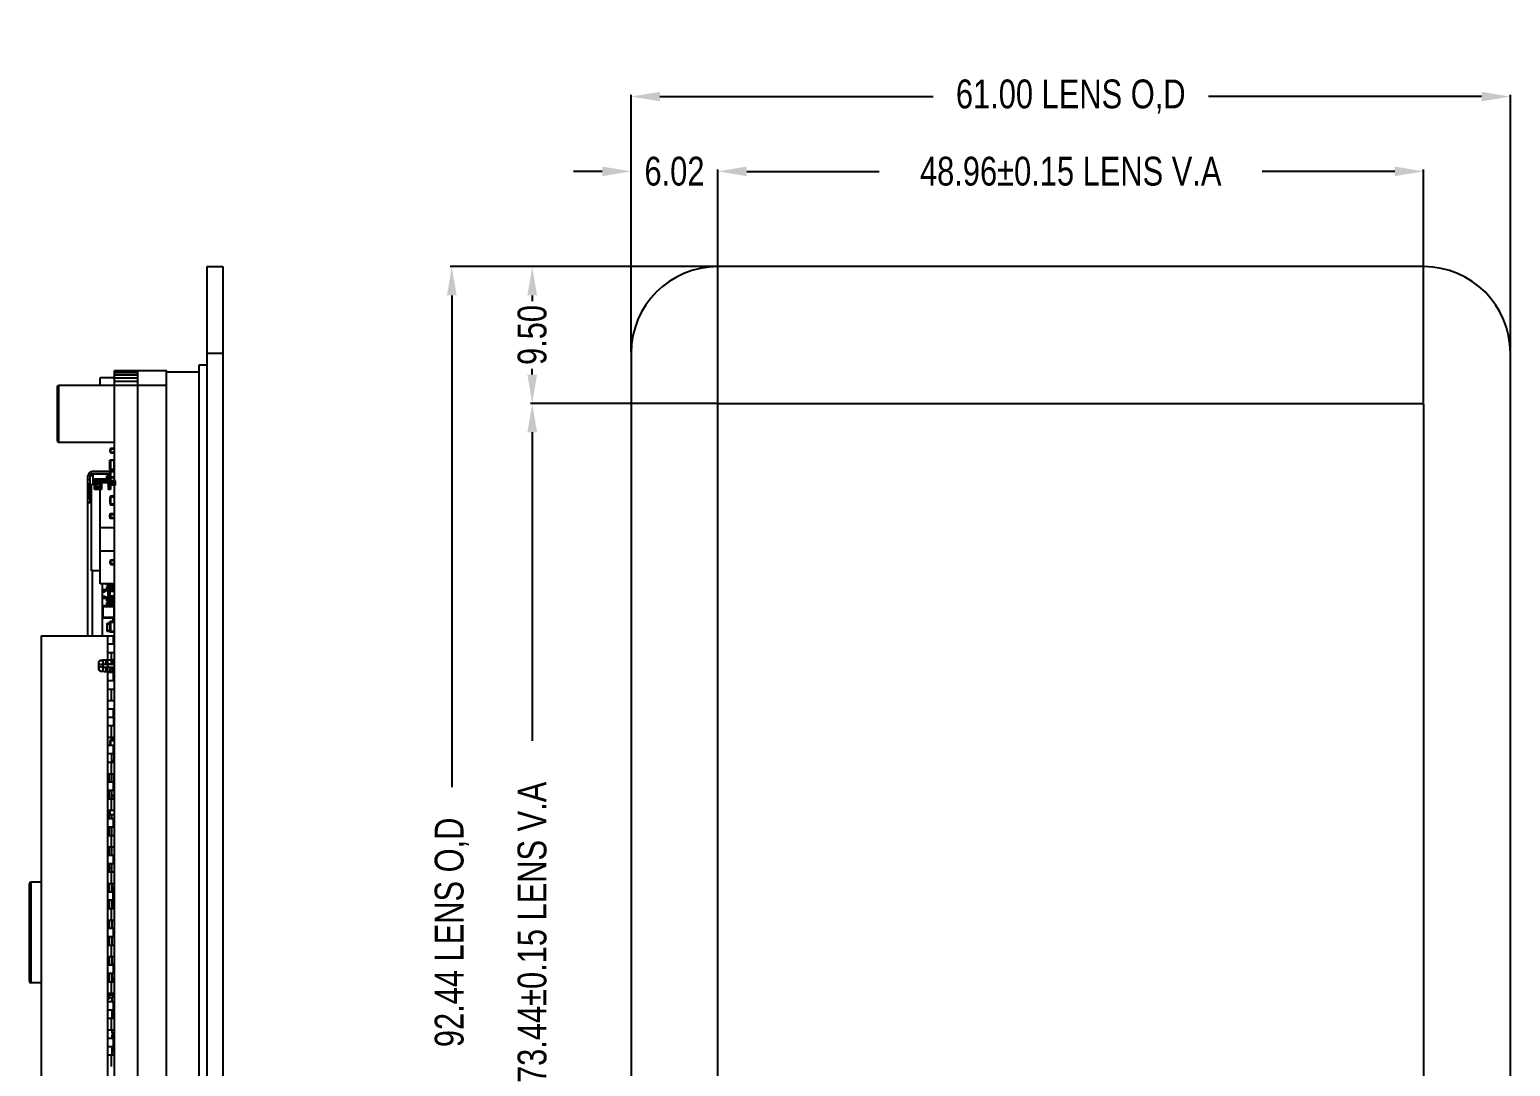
# Model space of a CAD drawing. Header units: inches. Extents: x -13 to 240, y -18 to 126.
# Drawn here: x -13.4 to 89.3, y 54.2 to 126.1 of the extents above; entities that cross this region are included whole.
import ezdxf

# ---------------------------------------------------------------- set-up
doc = ezdxf.new("R2010")
doc.units = ezdxf.units.IN
doc.header["$LTSCALE"] = 1.21
doc.header["$MEASUREMENT"] = 0
doc.header["$PDMODE"] = 3
doc.header["$PDSIZE"] = 0.3125
doc.layers.get('0').update_dxf_attribs({"linetype": 'CONTINUOUS'})
doc.layers.get('Defpoints').update_dxf_attribs({"linetype": 'CONTINUOUS'})
for name, color, linetype in [('DIM', 3, 'CONTINUOUS'), ('IMPORTED12', 7, 'CONTINUOUS'), ('IMPORTED13', 7, 'CONTINUOUS')]:
    doc.layers.add(name, color=color, linetype=linetype)
doc.styles.get("Standard").update_dxf_attribs({"font": 'txt', "width": 0.8})
doc.dimstyles.get("Standard").update_dxf_attribs({"dimtxt": 0.15625, "dimasz": 0.1875, "dimexe": 0.125, "dimexo": 0.0625, "dimgap": 0.09, "dimtad": 0, "dimtih": 1, "dimtoh": 1, "dimzin": 4, "dimdsep": 46, "dimtxsty": 'Standard', "dimblk": '_FILLED', "dimblk1": '_FILLED', "dimblk2": '_FILLED', "dimcen": 0.09, "dimazin": 1, "dimtp": 0.01, "dimtm": 0.01, "dimtfac": 1, "dimtofl": 0, "dimtmove": 0, "dimatfit": 3, "dimldrblk": '_FILLED', "dimfxl": 1, "dimtolj": 1, "dimtzin": 4, "dimarcsym": 0})

# ---------------------------------------------------------------- blocks, each defined once
blk = doc.blocks.new('_FILLED')
at = {"color": 0, "linetype": 'ByBlock'}
blk.add_solid([(0, 0), (-1, 0.167), (-1, -0.167)], dxfattribs=at)
blk = doc.blocks.new('*D42')
at = {"layer": 'Defpoints', "color": 0}
for p in [(83.28, 116.3), (34.32, 100.19), (83.28, 100.19)]:
    blk.add_point(p, dxfattribs=at)
at = {"layer": 'DIM', "color": 0, "lineweight": -2}
for p, q in [((34.32, 100.25), (34.32, 116.43)), ((36.32, 116.3), (45.51, 116.3)), ((81.28, 116.3), (72.09, 116.3)), ((83.28, 100.25), (83.28, 116.43))]:
    blk.add_line(p, q, dxfattribs=at)
at = {"layer": 'DIM', "color": 0, "lineweight": -2, "xscale": 2, "yscale": 2, "zscale": 2, "rotation": 180}
blk.add_blockref('_FILLED', (34.32, 116.3), dxfattribs=at)
at = {"layer": 'DIM', "color": 0, "lineweight": -2, "xscale": 2, "yscale": 2, "zscale": 2}
blk.add_blockref('_FILLED', (83.28, 116.3), dxfattribs=at)
at = {"layer": 'DIM', "color": 0, "insert": (58.8, 116.3), "char_height": 2, "attachment_point": 5}
blk.add_mtext('\\A1;48.96%%p0.15 LENS V.A', dxfattribs=at)
blk = doc.blocks.new('*D39')
at = {"layer": 'Defpoints', "color": 0}
for p in [(34.32, 100.19), (21.44, 26.75), (34.32, 26.75)]:
    blk.add_point(p, dxfattribs=at)
at = {"layer": 'DIM', "color": 0, "lineweight": -2}
for p, q in [((34.26, 100.19), (21.31, 100.19)), ((21.44, 98.19), (21.44, 76.76)), ((21.44, 28.75), (21.44, 50.18)), ((34.26, 26.75), (21.31, 26.75))]:
    blk.add_line(p, q, dxfattribs=at)
at = {"layer": 'DIM', "color": 0, "lineweight": -2, "xscale": 2, "yscale": 2, "zscale": 2}
for p, rotation in [((21.44, 100.19), 90), ((21.44, 26.75), 270)]:
    blk.add_blockref('_FILLED', p, dxfattribs=dict(at, rotation=rotation))
at = {"layer": 'DIM', "color": 0, "insert": (21.44, 63.47), "char_height": 2, "attachment_point": 5, "rotation": 90}
blk.add_mtext('\\A1;73.44%%p0.15 LENS V.A', dxfattribs=at)
blk = doc.blocks.new('*D41')
at = {"layer": 'Defpoints', "color": 0}
for p in [(89.3, 121.49), (28.3, 103.69), (89.3, 103.69)]:
    blk.add_point(p, dxfattribs=at)
at = {"layer": 'DIM', "color": 0, "lineweight": -2}
for p, q in [((28.3, 103.75), (28.3, 121.61)), ((30.3, 121.49), (49.25, 121.49)), ((87.3, 121.49), (68.36, 121.49)), ((89.3, 103.75), (89.3, 121.61))]:
    blk.add_line(p, q, dxfattribs=at)
at = {"layer": 'DIM', "color": 0, "lineweight": -2, "xscale": 2, "yscale": 2, "zscale": 2, "rotation": 180}
blk.add_blockref('_FILLED', (28.3, 121.49), dxfattribs=at)
at = {"layer": 'DIM', "color": 0, "lineweight": -2, "xscale": 2, "yscale": 2, "zscale": 2}
blk.add_blockref('_FILLED', (89.3, 121.49), dxfattribs=at)
at = {"layer": 'DIM', "color": 0, "insert": (58.8, 121.49), "char_height": 2, "attachment_point": 5}
blk.add_mtext('\\A1;61.00 LENS O,D', dxfattribs=at)
blk = doc.blocks.new('*D43')
at = {"layer": 'Defpoints', "color": 0}
for p in [(34.32, 109.69), (15.86, 17.25), (34.3, 17.25)]:
    blk.add_point(p, dxfattribs=at)
at = {"layer": 'DIM', "color": 0, "lineweight": -2}
for p, q in [((34.26, 109.69), (15.74, 109.69)), ((15.86, 107.69), (15.86, 73.56)), ((15.86, 19.25), (15.86, 53.38)), ((34.24, 17.25), (15.74, 17.25))]:
    blk.add_line(p, q, dxfattribs=at)
at = {"layer": 'DIM', "color": 0, "lineweight": -2, "xscale": 2, "yscale": 2, "zscale": 2}
for p, rotation in [((15.86, 109.69), 90), ((15.86, 17.25), 270)]:
    blk.add_blockref('_FILLED', p, dxfattribs=dict(at, rotation=rotation))
at = {"layer": 'DIM', "color": 0, "insert": (15.86, 63.47), "char_height": 2, "attachment_point": 5, "rotation": 90}
blk.add_mtext('\\A1;92.44 LENS O,D', dxfattribs=at)
blk = doc.blocks.new('*D44')
at = {"layer": 'Defpoints', "color": 0}
for p in [(28.3, 116.3), (28.3, 103.69), (34.32, 100.19)]:
    blk.add_point(p, dxfattribs=at)
at = {"layer": 'DIM', "color": 0, "lineweight": -2}
for p, q in [((26.3, 116.3), (24.3, 116.3)), ((28.3, 103.75), (28.3, 116.43)), ((34.32, 100.25), (34.32, 116.43)), ((36.32, 116.3), (38.32, 116.3))]:
    blk.add_line(p, q, dxfattribs=at)
at = {"layer": 'DIM', "color": 0, "lineweight": -2, "xscale": 2, "yscale": 2, "zscale": 2}
blk.add_blockref('_FILLED', (28.3, 116.3), dxfattribs=at)
at = {"layer": 'DIM', "color": 0, "lineweight": -2, "xscale": 2, "yscale": 2, "zscale": 2, "rotation": 180}
blk.add_blockref('_FILLED', (34.32, 116.3), dxfattribs=at)
at = {"layer": 'DIM', "color": 0, "insert": (31.31, 116.3), "char_height": 2, "attachment_point": 5}
blk.add_mtext('\\A1;6.02', dxfattribs=at)
blk = doc.blocks.new('*D45')
at = {"layer": 'Defpoints', "color": 0}
for p in [(21.44, 109.69), (34.3, 109.69), (28.3, 100.19)]:
    blk.add_point(p, dxfattribs=at)
at = {"layer": 'DIM', "color": 0, "lineweight": -2}
for p, q in [((34.24, 109.69), (21.31, 109.69)), ((21.44, 107.69), (21.44, 107.29)), ((21.44, 102.19), (21.44, 102.58)), ((28.24, 100.19), (21.31, 100.19))]:
    blk.add_line(p, q, dxfattribs=at)
at = {"layer": 'DIM', "color": 0, "lineweight": -2, "xscale": 2, "yscale": 2, "zscale": 2}
for p, rotation in [((21.44, 109.69), 90), ((21.44, 100.19), 270)]:
    blk.add_blockref('_FILLED', p, dxfattribs=dict(at, rotation=rotation))
at = {"layer": 'DIM', "color": 0, "insert": (21.44, 104.94), "char_height": 2, "attachment_point": 5, "rotation": 90}
blk.add_mtext('\\A1;9.50', dxfattribs=at)

msp = doc.modelspace()

# ---------------------------------------------------------------- linework, layer by layer
at = {"color": 7, "linetype": 'Continuous'}
for p, q in [((-1.129, 109.686), (-1.129, 17.246)), ((-1.129, 109.686), (-0.029, 109.686)), ((-0.029, 109.686), (-0.029, 17.246)), ((83.302, 109.686), (34.302, 109.686)), ((-1.679, 102.836), (-1.679, 18.726)), ((-1.129, 102.836), (-1.679, 102.836)), ((-1.129, 103.686), (-0.029, 103.686)), ((28.302, 103.686), (28.302, 23.246)), ((89.302, 23.246), (89.302, 103.686)), ((-8.529, 101.466), (-8.529, 101.966)), ((-7.529, 101.966), (-8.529, 101.966)), ((-7.529, 24.458), (-7.529, 102.475)), ((-7.529, 102.466), (-3.929, 102.466)), ((-7.529, 102.441), (-5.929, 102.441)), ((-7.529, 102.34), (-5.929, 102.34)), ((-7.529, 102.18), (-5.929, 102.18)), ((-7.529, 101.971), (-5.929, 101.971)), ((-7.529, 101.727), (-5.929, 101.727)), ((-5.929, 24.458), (-5.929, 102.466)), ((-3.929, 19.546), (-3.929, 102.466)), ((-3.929, 102.386), (-1.679, 102.386)), ((-11.529, 101.366), (-11.429, 101.466)), ((-11.529, 101.366), (-11.529, 97.566)), ((-11.429, 101.466), (-11.429, 97.466)), ((-11.429, 101.466), (-3.929, 101.466)), ((34.322, 26.746), (34.322, 100.186)), ((34.322, 100.186), (83.282, 100.186)), ((83.282, 100.186), (83.282, 26.746)), ((-11.529, 97.566), (-11.429, 97.466)), ((-7.529, 97.466), (-11.429, 97.466)), ((-7.837, 96.86), (-7.837, 96.967)), ((-7.837, 96.967), (-7.834, 96.967)), ((-7.837, 96.922), (-7.834, 96.922)), ((-7.834, 96.904), (-7.837, 96.904)), ((-7.834, 96.86), (-7.837, 96.86)), ((-7.834, 97.038), (-7.834, 96.794)), ((-7.834, 97.038), (-7.529, 97.038)), ((-7.529, 96.794), (-7.834, 96.794)), ((-7.804, 96.764), (-7.804, 97.069)), ((-7.56, 97.069), (-7.804, 97.069)), ((-7.804, 96.764), (-7.56, 96.764)), ((-7.56, 97.069), (-7.56, 96.764)), ((-7.864, 96.082), (-7.864, 96.118)), ((-7.854, 96.118), (-7.864, 96.118)), ((-7.854, 96.105), (-7.864, 96.105)), ((-7.854, 96.082), (-7.864, 96.082)), ((-7.864, 95.943), (-7.864, 96.045)), ((-7.854, 96.045), (-7.864, 96.045)), ((-7.854, 95.993), (-7.864, 95.993)), ((-7.854, 95.943), (-7.864, 95.943)), ((-7.864, 95.828), (-7.864, 95.93)), ((-7.854, 95.93), (-7.864, 95.93)), ((-7.854, 95.828), (-7.864, 95.828)), ((-7.864, 95.712), (-7.864, 95.814)), ((-7.854, 95.814), (-7.864, 95.814)), ((-7.854, 95.762), (-7.864, 95.762)), ((-7.854, 95.712), (-7.864, 95.712)), ((-7.854, 95.576), (-7.854, 96.256)), ((-7.529, 96.256), (-7.854, 96.256)), ((-7.854, 96.206), (-7.829, 96.206)), ((-7.829, 96.156), (-7.854, 96.156)), ((-7.829, 95.676), (-7.854, 95.676)), ((-7.854, 95.626), (-7.829, 95.626)), ((-7.529, 95.576), (-7.854, 95.576)), ((-7.829, 96.231), (-7.829, 95.601)), ((-7.554, 96.231), (-7.829, 96.231)), ((-7.554, 95.601), (-7.829, 95.601)), ((-7.554, 95.601), (-7.554, 96.231)), ((-7.529, 96.156), (-7.554, 96.156)), ((-7.529, 96.015), (-7.554, 96.015)), ((-7.529, 95.676), (-7.554, 95.676)), ((-9.379, 84.055), (-9.379, 95.166)), ((-9.229, 94.916), (-9.379, 94.916)), ((-9.354, 94.616), (-9.354, 93.616)), ((-9.354, 94.616), (-9.254, 94.616)), ((-9.254, 94.616), (-9.229, 94.618)), ((-9.254, 93.616), (-9.254, 94.616)), ((-9.029, 95.296), (-9.229, 95.096)), ((-9.229, 93.316), (-9.229, 95.166)), ((-9.129, 88.565), (-9.129, 94.565)), ((-8.529, 94.565), (-9.129, 94.565)), ((-7.834, 95.466), (-9.079, 95.466)), ((-9.079, 95.316), (-7.834, 95.316)), ((-9.029, 94.565), (-9.029, 95.296)), ((-9.029, 95.296), (-7.834, 95.296)), ((-8.979, 95.316), (-8.979, 95.306)), ((-8.979, 95.306), (-8.976, 95.296)), ((-8.938, 95.314), (-8.934, 95.296)), ((-8.929, 95.296), (-8.929, 95.316)), ((-8.929, 94.565), (-8.929, 94.966)), ((-8.929, 94.966), (-7.979, 94.966)), ((-8.929, 94.896), (-7.834, 94.896)), ((-7.529, 94.666), (-8.929, 94.666)), ((-8.629, 95.316), (-8.629, 95.296)), ((-8.625, 95.296), (-8.62, 95.314)), ((-8.579, 95.306), (-8.582, 95.296)), ((-8.579, 95.306), (-8.579, 95.316)), ((-8.47, 95.316), (-8.529, 95.296)), ((-8.529, 95.296), (-8.529, 95.316)), ((-8.529, 87.666), (-8.529, 94.666)), ((-8.329, 94.666), (-8.329, 94.716)), ((-7.829, 94.716), (-8.329, 94.716)), ((-8.079, 94.966), (-8.079, 95.166)), ((-8.079, 95.166), (-7.979, 95.066)), ((-7.854, 95.166), (-8.079, 95.166)), ((-7.979, 94.966), (-7.979, 95.066)), ((-7.979, 95.066), (-7.864, 95.066)), ((-7.929, 95.296), (-7.929, 95.316)), ((-7.864, 94.993), (-7.864, 95.15)), ((-7.854, 95.15), (-7.864, 95.15)), ((-7.854, 95.147), (-7.864, 95.147)), ((-7.854, 94.997), (-7.864, 94.997)), ((-7.854, 94.993), (-7.864, 94.993)), ((-7.854, 95.231), (-7.854, 94.901)), ((-7.837, 95.231), (-7.854, 95.231)), ((-7.837, 94.901), (-7.854, 94.901)), ((-7.837, 95.323), (-7.837, 95.397)), ((-7.834, 95.397), (-7.837, 95.397)), ((-7.834, 95.36), (-7.837, 95.36)), ((-7.837, 95.323), (-7.834, 95.323)), ((-7.837, 95.223), (-7.837, 95.3)), ((-7.834, 95.3), (-7.837, 95.3)), ((-7.837, 95.297), (-7.834, 95.297)), ((-7.837, 95.259), (-7.834, 95.259)), ((-7.837, 95.223), (-7.834, 95.223)), ((-7.837, 95.119), (-7.837, 95.193)), ((-7.834, 95.193), (-7.837, 95.193)), ((-7.834, 95.156), (-7.837, 95.156)), ((-7.837, 95.119), (-7.834, 95.119)), ((-7.837, 95.017), (-7.837, 95.09)), ((-7.837, 95.09), (-7.834, 95.09)), ((-7.837, 95.081), (-7.834, 95.081)), ((-7.837, 95.045), (-7.834, 95.045)), ((-7.834, 95.028), (-7.837, 95.028)), ((-7.837, 95.017), (-7.834, 95.017)), ((-7.837, 94.86), (-7.837, 94.967)), ((-7.837, 94.967), (-7.834, 94.967)), ((-7.837, 94.922), (-7.834, 94.922)), ((-7.834, 94.904), (-7.837, 94.904)), ((-7.834, 94.86), (-7.837, 94.86)), ((-7.834, 95.491), (-7.834, 94.794)), ((-7.834, 95.491), (-7.529, 95.491)), ((-7.834, 95.46), (-7.529, 95.46)), ((-7.834, 95.038), (-7.529, 95.038)), ((-7.529, 94.794), (-7.834, 94.794)), ((-7.829, 94.666), (-7.829, 94.778)), ((-7.804, 94.764), (-7.804, 95.521)), ((-7.56, 95.521), (-7.804, 95.521)), ((-7.56, 95.069), (-7.804, 95.069)), ((-7.804, 94.764), (-7.56, 94.764)), ((-7.56, 95.521), (-7.56, 94.764)), ((-9.379, 93.616), (-9.229, 93.616)), ((-7.837, 93.558), (-7.837, 93.632)), ((-7.834, 93.632), (-7.837, 93.632)), ((-7.834, 93.595), (-7.837, 93.595)), ((-7.837, 93.558), (-7.834, 93.558)), ((-7.837, 93.457), (-7.837, 93.535)), ((-7.834, 93.535), (-7.837, 93.535)), ((-7.837, 93.531), (-7.834, 93.531)), ((-7.837, 93.494), (-7.834, 93.494)), ((-7.834, 93.725), (-7.834, 93.177)), ((-7.834, 93.725), (-7.529, 93.725)), ((-7.834, 93.695), (-7.529, 93.695)), ((-7.804, 93.146), (-7.804, 93.756)), ((-7.56, 93.756), (-7.804, 93.756)), ((-7.56, 93.756), (-7.56, 93.146)), ((-9.379, 93.316), (-9.129, 93.316)), ((-7.854, 92.531), (-7.854, 92.201)), ((-7.529, 92.531), (-7.854, 92.531)), ((-7.837, 93.457), (-7.834, 93.457)), ((-7.837, 93.354), (-7.837, 93.428)), ((-7.834, 93.428), (-7.837, 93.428)), ((-7.834, 93.391), (-7.837, 93.391)), ((-7.837, 93.354), (-7.834, 93.354)), ((-7.837, 93.251), (-7.837, 93.325)), ((-7.837, 93.325), (-7.834, 93.325)), ((-7.837, 93.316), (-7.834, 93.316)), ((-7.837, 93.28), (-7.834, 93.28)), ((-7.834, 93.262), (-7.837, 93.262)), ((-7.837, 93.251), (-7.834, 93.251)), ((-7.529, 93.207), (-7.834, 93.207)), ((-7.56, 93.177), (-7.834, 93.177)), ((-7.834, 92.488), (-7.834, 92.245)), ((-7.834, 92.488), (-7.529, 92.488)), ((-7.804, 93.146), (-7.56, 93.146)), ((-7.804, 92.214), (-7.804, 92.519)), ((-7.56, 92.519), (-7.804, 92.519)), ((-7.56, 92.519), (-7.56, 92.214)), ((-8.529, 91.566), (-7.529, 91.566)), ((-7.864, 92.293), (-7.864, 92.45)), ((-7.854, 92.45), (-7.864, 92.45)), ((-7.854, 92.447), (-7.864, 92.447)), ((-7.854, 92.297), (-7.864, 92.297)), ((-7.854, 92.293), (-7.864, 92.293)), ((-7.529, 92.201), (-7.854, 92.201)), ((-7.837, 92.316), (-7.837, 92.423)), ((-7.837, 92.423), (-7.834, 92.423)), ((-7.834, 92.335), (-7.837, 92.335)), ((-7.837, 92.326), (-7.834, 92.326)), ((-7.837, 92.318), (-7.834, 92.318)), ((-7.837, 92.316), (-7.834, 92.316)), ((-7.529, 92.245), (-7.834, 92.245)), ((-7.804, 92.214), (-7.56, 92.214)), ((-8.529, 89.966), (-7.529, 89.966)), ((-8.529, 88.565), (-9.129, 88.565)), ((-9.079, 88.565), (-9.079, 84.055)), ((-7.837, 89.109), (-7.837, 89.216)), ((-7.837, 89.216), (-7.834, 89.216)), ((-7.837, 89.172), (-7.834, 89.172)), ((-7.834, 89.154), (-7.837, 89.154)), ((-7.834, 89.109), (-7.837, 89.109)), ((-7.834, 89.288), (-7.834, 89.044)), ((-7.834, 89.288), (-7.529, 89.288)), ((-7.529, 89.044), (-7.834, 89.044)), ((-7.804, 89.014), (-7.804, 89.318)), ((-7.56, 89.318), (-7.804, 89.318)), ((-7.804, 89.014), (-7.56, 89.014)), ((-7.56, 89.318), (-7.56, 89.014)), ((-7.529, 87.666), (-8.529, 87.666)), ((-8.379, 84.066), (-8.379, 87.666)), ((-7.979, 87.666), (-8.079, 87.566)), ((-8.079, 87.566), (-8.079, 87.666)), ((-8.079, 87.566), (-7.729, 87.566)), ((-8.079, 87.266), (-8.079, 87.466)), ((-8.079, 87.466), (-7.979, 87.366)), ((-7.729, 87.466), (-8.079, 87.466)), ((-7.979, 86.566), (-7.979, 87.366)), ((-7.979, 87.366), (-7.829, 87.366)), ((-7.979, 87.356), (-7.829, 87.356)), ((-7.949, 87.116), (-7.949, 87.356)), ((-7.859, 87.116), (-7.859, 87.356)), ((-7.529, 87.651), (-7.854, 87.651)), ((-7.829, 87.366), (-7.729, 87.466)), ((-7.829, 87.366), (-7.829, 87.131)), ((-7.729, 87.566), (-7.814, 87.651)), ((-7.729, 87.566), (-7.729, 87.651)), ((-7.729, 87.191), (-7.729, 87.466)), ((-7.629, 87.191), (-7.629, 87.651)), ((-8.379, 87.266), (-7.979, 87.266)), ((-8.379, 87.116), (-8.241, 87.116)), ((-8.379, 86.816), (-8.241, 86.816)), ((-8.379, 86.666), (-7.979, 86.666)), ((-8.329, 87.266), (-8.329, 87.116)), ((-8.329, 86.816), (-8.329, 86.666)), ((-8.026, 87.216), (-8.241, 87.116)), ((-8.241, 86.816), (-8.026, 86.716)), ((-8.079, 86.466), (-8.079, 86.666)), ((-7.979, 86.566), (-8.079, 86.466)), ((-8.079, 86.466), (-7.729, 86.466)), ((-8.079, 86.166), (-8.079, 86.366)), ((-8.079, 86.366), (-7.979, 86.266)), ((-7.729, 86.366), (-8.079, 86.366)), ((-8.026, 87.216), (-7.983, 87.216)), ((-8.026, 86.716), (-7.983, 86.716)), ((-7.983, 87.216), (-7.983, 86.716)), ((-7.979, 87.116), (-7.854, 87.116)), ((-7.979, 86.816), (-7.854, 86.816)), ((-7.979, 86.576), (-7.829, 86.576)), ((-7.829, 86.566), (-7.979, 86.566)), ((-7.949, 86.816), (-7.949, 86.576)), ((-7.864, 86.893), (-7.864, 87.05)), ((-7.854, 87.05), (-7.864, 87.05)), ((-7.854, 87.047), (-7.864, 87.047)), ((-7.854, 86.897), (-7.864, 86.897)), ((-7.854, 86.893), (-7.864, 86.893)), ((-7.859, 86.576), (-7.859, 86.816)), ((-7.854, 87.131), (-7.854, 86.801)), ((-7.529, 87.131), (-7.854, 87.131)), ((-7.529, 86.801), (-7.854, 86.801)), ((-7.829, 87.191), (-7.629, 87.191)), ((-7.829, 86.566), (-7.829, 86.801)), ((-7.829, 86.741), (-7.629, 86.741)), ((-7.829, 86.566), (-7.729, 86.466)), ((-7.829, 86.266), (-7.729, 86.366)), ((-7.729, 86.466), (-7.729, 86.741)), ((-7.729, 86.121), (-7.729, 86.366)), ((-7.629, 86.121), (-7.629, 86.741)), ((-8.379, 86.166), (-7.979, 86.166)), ((-8.379, 86.016), (-8.365, 86.016)), ((-8.379, 85.716), (-8.365, 85.716)), ((-8.379, 85.566), (-8.365, 85.566)), ((-8.365, 86.091), (-8.365, 85.331)), ((-8.365, 86.091), (-7.545, 86.091)), ((-7.545, 85.331), (-8.365, 85.331)), ((-8.335, 85.301), (-8.335, 86.121)), ((-7.575, 86.121), (-8.335, 86.121)), ((-8.335, 85.301), (-7.575, 85.301)), ((-8.329, 86.166), (-8.329, 86.121)), ((-7.979, 86.121), (-7.979, 86.266)), ((-7.979, 86.266), (-7.829, 86.266)), ((-7.979, 86.256), (-7.829, 86.256)), ((-7.949, 86.121), (-7.949, 86.256)), ((-7.859, 86.121), (-7.859, 86.256)), ((-7.829, 86.266), (-7.829, 86.121)), ((-7.629, 85.041), (-7.629, 85.301)), ((-7.575, 86.121), (-7.575, 85.301)), ((-7.545, 85.331), (-7.545, 86.091)), ((-7.529, 86.016), (-7.545, 86.016)), ((-7.545, 85.716), (-7.529, 85.716)), ((-8.065, 84.891), (-8.065, 84.411)), ((-8.065, 84.891), (-7.854, 84.891)), ((-7.854, 84.411), (-8.065, 84.411)), ((-8.045, 84.391), (-8.045, 84.911)), ((-7.854, 84.911), (-8.045, 84.911)), ((-8.045, 84.391), (-7.854, 84.391)), ((-7.864, 84.457), (-7.864, 84.865)), ((-7.854, 84.865), (-7.864, 84.865)), ((-7.854, 84.815), (-7.864, 84.815)), ((-7.854, 84.763), (-7.864, 84.763)), ((-7.854, 84.75), (-7.864, 84.75)), ((-7.854, 84.744), (-7.864, 84.744)), ((-7.854, 84.695), (-7.864, 84.695)), ((-7.854, 84.65), (-7.864, 84.65)), ((-7.854, 84.648), (-7.864, 84.648)), ((-7.854, 84.635), (-7.864, 84.635)), ((-7.854, 84.584), (-7.864, 84.584)), ((-7.854, 84.533), (-7.864, 84.533)), ((-7.854, 84.507), (-7.864, 84.507)), ((-7.854, 84.496), (-7.864, 84.496)), ((-7.854, 84.487), (-7.864, 84.487)), ((-7.854, 84.46), (-7.864, 84.46)), ((-7.854, 84.457), (-7.864, 84.457)), ((-7.854, 84.321), (-7.854, 85.041)), ((-7.529, 85.041), (-7.854, 85.041)), ((-7.529, 85.001), (-7.854, 85.001)), ((-7.854, 84.951), (-7.829, 84.951)), ((-7.854, 84.901), (-7.829, 84.901)), ((-7.854, 84.421), (-7.829, 84.421)), ((-7.854, 84.371), (-7.829, 84.371)), ((-7.529, 84.321), (-7.854, 84.321)), ((-7.529, 84.321), (-7.854, 84.321)), ((-7.829, 85.016), (-7.829, 85.001)), ((-7.554, 85.016), (-7.829, 85.016)), ((-7.829, 84.976), (-7.829, 84.346)), ((-7.554, 84.976), (-7.829, 84.976)), ((-7.554, 84.346), (-7.829, 84.346)), ((-7.804, 85.001), (-7.804, 85.006)), ((-7.56, 85.006), (-7.804, 85.006)), ((-7.56, 85.006), (-7.56, 85.001)), ((-7.554, 85.006), (-7.554, 85.016)), ((-7.554, 84.976), (-7.554, 84.346)), ((-7.554, 84.901), (-7.529, 84.901)), ((-7.554, 84.421), (-7.529, 84.421)), ((-12.629, 84.055), (-12.629, 42.855)), ((-12.629, 84.055), (-7.629, 84.055)), ((-8.029, 84.055), (-8.029, 42.855)), ((-7.629, 83.475), (-8.029, 83.475)), ((-7.629, 84.055), (-7.629, 83.475)), ((-8.024, 82.905), (-7.53, 82.905)), ((-7.78, 82.904), (-7.78, 82.505)), ((-7.78, 82.505), (-7.78, 82.106)), ((-8.029, 81.535), (-7.629, 81.535)), ((-8.024, 82.105), (-7.53, 82.105)), ((-7.837, 81.61), (-7.837, 81.723)), ((-7.837, 81.723), (-7.834, 81.723)), ((-7.834, 81.635), (-7.837, 81.635)), ((-7.837, 81.626), (-7.834, 81.626)), ((-7.837, 81.618), (-7.834, 81.618)), ((-7.837, 81.616), (-7.834, 81.616)), ((-7.834, 81.61), (-7.837, 81.61)), ((-7.834, 81.788), (-7.834, 81.545)), ((-7.834, 81.788), (-7.529, 81.788)), ((-7.529, 81.545), (-7.834, 81.545)), ((-7.804, 81.545), (-7.804, 81.819)), ((-7.56, 81.819), (-7.804, 81.819)), ((-7.629, 81.535), (-7.629, 80.935)), ((-7.629, 81.514), (-7.56, 81.514)), ((-7.629, 81.514), (-7.56, 81.514)), ((-7.56, 81.819), (-7.56, 81.514)), ((-7.629, 80.935), (-8.029, 80.935)), ((-8.024, 80.365), (-7.53, 80.365)), ((-7.78, 80.364), (-7.78, 79.965)), ((-7.629, 80.966), (-7.529, 80.966)), ((-8.024, 79.565), (-7.53, 79.565)), ((-7.78, 79.965), (-7.78, 79.566)), ((-8.029, 78.995), (-7.629, 78.995)), ((-7.629, 78.395), (-8.029, 78.395)), ((-7.629, 78.995), (-7.629, 78.395)), ((-7.629, 78.566), (-7.579, 78.566)), ((-7.579, 77.825), (-7.579, 78.566)), ((-8.024, 77.825), (-7.53, 77.825)), ((-7.78, 77.824), (-7.78, 77.425)), ((-7.78, 77.425), (-7.78, 77.026)), ((-8.029, 76.455), (-7.629, 76.455)), ((-8.024, 77.025), (-7.53, 77.025)), ((-7.837, 76.677), (-7.837, 76.751)), ((-7.837, 76.751), (-7.834, 76.751)), ((-7.837, 76.74), (-7.834, 76.74)), ((-7.834, 76.688), (-7.837, 76.688)), ((-7.837, 76.677), (-7.834, 76.677)), ((-7.837, 76.575), (-7.837, 76.649)), ((-7.834, 76.649), (-7.837, 76.649)), ((-7.837, 76.612), (-7.834, 76.612)), ((-7.837, 76.575), (-7.834, 76.575)), ((-7.837, 76.468), (-7.837, 76.545)), ((-7.837, 76.545), (-7.834, 76.545)), ((-7.837, 76.468), (-7.834, 76.468)), ((-7.834, 76.826), (-7.834, 76.455)), ((-7.834, 76.826), (-7.529, 76.826)), ((-7.834, 76.795), (-7.529, 76.795)), ((-7.804, 76.455), (-7.804, 76.856)), ((-7.56, 76.856), (-7.804, 76.856)), ((-7.629, 76.455), (-7.629, 75.855)), ((-7.629, 76.308), (-7.529, 76.308)), ((-7.56, 76.277), (-7.629, 76.277)), ((-7.629, 76.247), (-7.56, 76.247)), ((-7.579, 76.856), (-7.579, 77.025)), ((-7.529, 76.966), (-7.579, 76.966)), ((-7.579, 75.866), (-7.579, 76.247)), ((-7.575, 76.176), (-7.579, 76.176)), ((-7.579, 76.146), (-7.545, 76.146)), ((-7.575, 76.176), (-7.575, 75.356)), ((-7.56, 76.856), (-7.56, 76.247)), ((-7.545, 75.386), (-7.545, 76.146)), ((-7.629, 75.855), (-8.029, 75.855)), ((-8.024, 75.285), (-7.53, 75.285)), ((-7.78, 75.284), (-7.78, 74.885)), ((-7.729, 75.285), (-7.729, 75.855)), ((-7.545, 75.386), (-7.729, 75.386)), ((-7.729, 75.356), (-7.575, 75.356)), ((-7.629, 75.866), (-7.579, 75.866)), ((-8.024, 74.485), (-7.53, 74.485)), ((-7.879, 73.915), (-7.879, 74.485)), ((-7.78, 74.885), (-7.78, 74.486)), ((-7.729, 73.915), (-7.729, 74.485)), ((-7.575, 74.485), (-7.575, 73.756)), ((-7.545, 73.786), (-7.545, 74.485)), ((-8.029, 73.915), (-7.629, 73.915)), ((-7.629, 73.315), (-8.029, 73.315)), ((-7.879, 72.976), (-8.029, 72.976)), ((-8.029, 72.946), (-7.879, 72.946)), ((-7.879, 72.745), (-7.879, 73.315)), ((-7.729, 72.745), (-7.729, 73.315)), ((-7.575, 72.976), (-7.729, 72.976)), ((-7.729, 72.946), (-7.545, 72.946)), ((-7.629, 73.915), (-7.629, 73.315)), ((-7.545, 73.786), (-7.629, 73.786)), ((-7.629, 73.756), (-7.575, 73.756)), ((-7.575, 72.976), (-7.575, 72.745)), ((-7.545, 72.745), (-7.545, 72.946)), ((-8.024, 72.745), (-7.53, 72.745)), ((-8.024, 71.945), (-7.53, 71.945)), ((-7.879, 71.375), (-7.879, 71.945)), ((-7.854, 71.945), (-7.854, 71.634)), ((-7.78, 72.744), (-7.78, 72.345)), ((-7.78, 72.345), (-7.78, 71.946)), ((-8.029, 71.375), (-7.629, 71.375)), ((-7.864, 71.725), (-7.864, 71.883)), ((-7.854, 71.883), (-7.864, 71.883)), ((-7.854, 71.879), (-7.864, 71.879)), ((-7.854, 71.729), (-7.864, 71.729)), ((-7.854, 71.725), (-7.864, 71.725)), ((-7.529, 71.634), (-7.854, 71.634)), ((-7.729, 71.375), (-7.729, 71.634)), ((-7.629, 71.375), (-7.629, 70.775)), ((-7.629, 70.775), (-8.029, 70.775)), ((-8.024, 70.205), (-7.53, 70.205)), ((-7.879, 70.205), (-7.879, 70.775)), ((-7.78, 70.204), (-7.78, 69.805)), ((-7.729, 70.205), (-7.729, 70.775)), ((-8.029, 68.835), (-7.629, 68.835)), ((-8.024, 69.405), (-7.53, 69.405)), ((-7.879, 68.835), (-7.879, 69.405)), ((-7.78, 69.805), (-7.78, 69.406)), ((-7.729, 68.835), (-7.729, 69.405)), ((-7.629, 68.835), (-7.629, 68.235)), ((-7.629, 68.235), (-8.029, 68.235)), ((-7.879, 68.066), (-8.029, 68.066)), ((-7.879, 67.665), (-7.879, 68.235)), ((-7.729, 67.917), (-7.879, 67.917)), ((-7.729, 67.665), (-7.729, 68.235)), ((-7.529, 68.631), (-7.629, 68.631)), ((-7.529, 68.301), (-7.629, 68.301)), ((-7.529, 68.301), (-7.629, 68.301)), ((-13.429, 60.066), (-13.429, 66.866)), ((-13.329, 59.966), (-13.329, 66.966)), ((-12.629, 66.966), (-13.329, 66.966)), ((-8.024, 67.665), (-7.53, 67.665)), ((-8.024, 66.865), (-7.53, 66.865)), ((-7.879, 66.295), (-7.879, 66.865)), ((-7.78, 67.664), (-7.78, 67.265)), ((-7.78, 67.265), (-7.78, 66.866)), ((-7.729, 66.865), (-7.729, 66.295)), ((-8.029, 66.295), (-7.629, 66.295)), ((-7.729, 66.601), (-7.629, 66.601)), ((-7.729, 66.401), (-7.629, 66.401)), ((-7.629, 65.371), (-7.629, 66.601)), ((-7.629, 65.695), (-8.029, 65.695)), ((-8.024, 65.125), (-7.53, 65.125)), ((-7.879, 65.125), (-7.879, 65.695)), ((-7.78, 65.124), (-7.78, 64.725)), ((-7.78, 64.725), (-7.78, 64.326)), ((-7.729, 65.695), (-7.729, 65.125)), ((-8.029, 63.755), (-7.629, 63.755)), ((-8.024, 64.325), (-7.53, 64.325)), ((-7.879, 63.755), (-7.879, 64.325)), ((-7.729, 64.325), (-7.729, 63.755)), ((-7.529, 64.301), (-7.729, 64.301)), ((-7.629, 63.755), (-7.629, 63.155)), ((-7.629, 63.155), (-8.029, 63.155)), ((-7.879, 62.585), (-7.879, 63.155)), ((-7.729, 63.155), (-7.729, 62.585)), ((-7.529, 63.561), (-7.629, 63.561)), ((-7.629, 63.241), (-7.529, 63.241)), ((-8.024, 62.585), (-7.53, 62.585)), ((-8.024, 61.785), (-7.53, 61.785)), ((-7.879, 61.215), (-7.879, 61.785)), ((-7.78, 62.584), (-7.78, 62.185)), ((-7.78, 62.185), (-7.78, 61.786)), ((-7.729, 61.785), (-7.729, 61.215)), ((-8.029, 61.215), (-7.629, 61.215)), ((-7.629, 60.615), (-8.029, 60.615)), ((-7.879, 60.045), (-7.879, 60.615)), ((-7.529, 61.251), (-7.729, 61.251)), ((-7.729, 60.615), (-7.729, 60.045)), ((-7.629, 61.215), (-7.629, 60.615)), ((-7.629, 60.851), (-7.529, 60.851)), ((-12.629, 59.966), (-13.329, 59.966)), ((-8.024, 60.045), (-7.53, 60.045)), ((-7.78, 60.044), (-7.78, 59.645)), ((-7.78, 59.645), (-7.78, 59.246)), ((-7.629, 60.045), (-7.629, 60.181)), ((-7.879, 58.866), (-8.029, 58.866)), ((-8.029, 58.675), (-7.629, 58.675)), ((-8.024, 59.245), (-7.53, 59.245)), ((-7.879, 58.866), (-7.879, 59.245)), ((-7.729, 59.116), (-7.879, 59.116)), ((-7.879, 58.951), (-7.729, 58.951)), ((-7.729, 59.245), (-7.729, 59.116)), ((-7.729, 59.151), (-7.629, 59.151)), ((-7.729, 58.966), (-7.729, 58.675)), ((-7.529, 58.966), (-7.729, 58.966)), ((-7.629, 58.966), (-7.629, 59.245)), ((-7.629, 58.675), (-7.629, 58.075)), ((-7.529, 58.566), (-7.629, 58.566)), ((-7.629, 58.075), (-8.029, 58.075)), ((-7.729, 58.075), (-7.729, 57.505)), ((-7.729, 57.666), (-7.529, 57.666)), ((-7.585, 58.339), (-7.629, 58.316)), ((-7.629, 58.266), (-7.579, 58.266)), ((-7.579, 58.266), (-7.579, 57.666)), ((-8.024, 57.505), (-7.53, 57.505)), ((-8.024, 56.705), (-7.53, 56.705)), ((-7.78, 57.504), (-7.78, 57.105)), ((-7.78, 57.105), (-7.78, 56.706)), ((-7.729, 56.705), (-7.729, 56.466)), ((-8.029, 56.135), (-7.629, 56.135)), ((-7.629, 55.535), (-8.029, 55.535)), ((-7.529, 56.466), (-7.729, 56.466)), ((-7.729, 56.366), (-7.729, 56.135)), ((-7.529, 56.366), (-7.729, 56.366)), ((-7.529, 56.216), (-7.729, 56.216)), ((-7.729, 55.535), (-7.729, 54.965)), ((-7.629, 56.135), (-7.629, 55.535)), ((-7.629, 56.116), (-7.529, 56.116)), ((-7.529, 55.966), (-7.629, 55.966)), ((-7.629, 55.866), (-7.529, 55.866)), ((-7.529, 55.766), (-7.629, 55.766)), ((-7.629, 55.666), (-7.529, 55.666)), ((-7.629, 55.566), (-7.529, 55.566)), ((-8.024, 54.965), (-7.53, 54.965)), ((-7.78, 54.964), (-7.78, 54.565)), ((-7.78, 54.565), (-7.78, 54.166)), ((-7.729, 55.466), (-7.529, 55.466)), ((-7.529, 55.316), (-7.729, 55.316)), ((-7.729, 55.216), (-7.529, 55.216))]:
    msp.add_line(p, q, dxfattribs=at)
for centre, radius, start, end in [((34.302, 103.686), 6, 90, 180), ((83.302, 103.686), 6, 0, 90), ((-7.804, 97.038), 0.0305, 90, 180), ((-7.804, 96.794), 0.0305, 180, 270), ((-7.56, 97.038), 0.0305, 360, 90), ((-7.789, 95.616), 0.15, 320.25487, 344.41074), ((-9.079, 95.166), 0.3, 90, 180), ((-9.079, 95.166), 0.15, 90, 180), ((-7.804, 95.491), 0.0305, 90, 180), ((-7.804, 95.038), 0.0305, 90, 180), ((-7.804, 94.794), 0.0305, 180, 270), ((-7.56, 95.491), 0.0305, 0, 90), ((-7.56, 95.038), 0.0305, 360, 90), ((-7.789, 95.616), 0.3, 328.91053, 331.16328), ((-7.804, 93.725), 0.0305, 90, 180), ((-7.56, 93.725), 0.0305, 0, 90), ((-7.804, 93.177), 0.0305, 180, 270), ((-7.804, 92.488), 0.0305, 90, 180), ((-7.56, 93.177), 0.0305, 270, 0), ((-7.56, 92.488), 0.0305, 0, 90), ((-7.804, 92.245), 0.0305, 180, 270), ((-7.804, 89.288), 0.0305, 90, 180), ((-7.804, 89.044), 0.0305, 180, 270), ((-7.56, 89.288), 0.0305, 360, 90), ((-8.335, 86.091), 0.03, 90, 180), ((-8.335, 85.331), 0.03, 180, 270), ((-7.575, 86.091), 0.03, 0, 90), ((-7.575, 85.331), 0.03, 270, 0), ((-8.045, 84.891), 0.02, 90, 180), ((-8.045, 84.411), 0.02, 180, 270), ((-7.804, 84.976), 0.0305, 90, 122.31704), ((-8.529, 84.066), 0.15, 355.67528, 0), ((-7.804, 81.788), 0.0305, 90, 180), ((-7.56, 81.788), 0.0305, 78.43887, 90), ((-7.804, 76.826), 0.0305, 90, 180), ((-7.575, 76.146), 0.03, 0, 90), ((-7.575, 75.386), 0.03, 270, 0), ((-7.575, 73.786), 0.03, 270, 0), ((-7.575, 72.946), 0.03, 0, 90), ((-13.329, 66.866), 0.1, 90, 180), ((-7.879, 65.371), 0.25, 307.24121, 0), ((-13.329, 60.066), 0.1, 180, 270), ((-7.879, 60.181), 0.25, 0, 52.75879), ((-7.629, 58.428), 0.1, 296.56505, 0)]:
    msp.add_arc(centre, radius, start, end, dxfattribs=at)
msp.add_ellipse((-9.354, 94.766), major_axis=(0, 0.15), ratio=1, start_param=-3.3090407, end_param=-3.1415927, dxfattribs=at)
at = {"layer": 'IMPORTED12', "color": 6, "linetype": 'Continuous'}
for p, q in [((-8.929, 94.216), (-8.929, 94.866)), ((-7.929, 94.866), (-8.929, 94.866)), ((-8.729, 94.808), (-8.929, 94.44)), ((-8.929, 94.797), (-8.629, 94.797)), ((-7.929, 94.716), (-8.929, 94.716)), ((-8.929, 94.682), (-8.629, 94.682)), ((-8.729, 94.675), (-8.929, 94.307)), ((-8.729, 94.866), (-8.729, 94.675)), ((-8.429, 94.833), (-8.729, 94.833)), ((-8.429, 94.7), (-8.729, 94.7)), ((-8.629, 94.866), (-8.629, 94.661)), ((-8.629, 94.776), (-8.429, 94.456)), ((-8.629, 94.661), (-8.429, 94.341)), ((-8.429, 94.216), (-8.429, 94.866)), ((-8.279, 94.866), (-8.279, 94.716)), ((-8.229, 94.866), (-8.229, 94.716)), ((-8.129, 94.866), (-8.129, 94.716)), ((-8.123, 94.716), (-8.123, 94.866)), ((-8.079, 94.866), (-8.079, 94.716)), ((-7.979, 95.116), (-7.979, 94.216)), ((-7.829, 95.116), (-7.979, 95.116)), ((-7.829, 95.056), (-7.979, 95.056)), ((-7.479, 94.816), (-7.979, 94.816)), ((-7.979, 94.666), (-7.829, 94.666)), ((-7.979, 94.666), (-7.979, 94.652)), ((-7.979, 94.566), (-7.829, 94.566)), ((-7.479, 94.516), (-7.979, 94.516)), ((-7.949, 95.056), (-7.949, 94.816)), ((-7.949, 94.276), (-7.949, 94.516)), ((-7.929, 94.866), (-7.929, 94.716)), ((-7.859, 94.816), (-7.859, 95.056)), ((-7.859, 94.276), (-7.859, 94.516)), ((-7.829, 94.652), (-7.829, 95.116)), ((-7.829, 94.616), (-7.829, 94.216)), ((-7.754, 94.816), (-7.754, 94.516)), ((-7.712, 94.816), (-7.712, 94.516)), ((-7.637, 94.516), (-7.637, 94.816)), ((-7.629, 94.816), (-7.629, 94.516)), ((-7.487, 94.516), (-7.487, 94.816)), ((-7.479, 94.516), (-7.479, 94.816)), ((-8.929, 94.424), (-8.429, 94.424)), ((-8.429, 94.394), (-8.929, 94.394)), ((-8.429, 94.366), (-8.929, 94.366)), ((-8.929, 94.309), (-8.429, 94.309)), ((-8.429, 94.261), (-8.929, 94.261)), ((-8.429, 94.216), (-8.929, 94.216)), ((-7.829, 94.376), (-7.979, 94.376)), ((-7.829, 94.276), (-7.979, 94.276)), ((-7.829, 94.216), (-7.979, 94.216))]:
    msp.add_line(p, q, dxfattribs=at)
at = {"layer": 'IMPORTED12', "color": 7, "linetype": 'Continuous'}
msp.add_line((-7.829, 94.652), (-7.829, 94.616), dxfattribs=at)
at = {"layer": 'IMPORTED12', "color": 6, "linetype": 'Continuous'}
for radius, start in [(0.25, 8.03571), (0.1, 0)]:
    msp.add_arc((-8.079, 94.616), radius, start, 90, dxfattribs=at)
at = {"layer": 'IMPORTED12', "color": 7, "linetype": 'Continuous'}
msp.add_arc((-8.079, 94.616), 0.25, 0, 8.03571, dxfattribs=at)
at = {"layer": 'IMPORTED13', "color": 6, "linetype": 'Continuous'}
for p, q in [((-8.629, 81.753), (-8.629, 82.202)), ((-8.329, 81.753), (-8.329, 82.202)), ((-8.129, 82.089), (-8.129, 82.389)), ((-8.129, 82.389), (-7.659, 82.389)), ((-7.659, 82.389), (-7.659, 82.089)), ((-8.129, 82.089), (-7.659, 82.089)), ((-8.129, 81.566), (-8.129, 81.866)), ((-7.659, 81.866), (-8.129, 81.866)), ((-7.659, 81.566), (-8.129, 81.566)), ((-7.659, 81.866), (-7.659, 81.566))]:
    msp.add_line(p, q, dxfattribs=at)
at = {"layer": 'IMPORTED13', "color": 7, "linetype": 'Continuous'}
for p, q in [((-7.629, 82.359), (-7.629, 82.119)), ((-7.629, 81.836), (-7.629, 81.596))]:
    msp.add_line(p, q, dxfattribs=at)
at = {"layer": 'IMPORTED13', "color": 6, "linetype": 'Continuous'}
for centre, start, end in [((-7.659, 82.359), 359.99952, 90), ((-7.659, 82.119), 270, 0.00048), ((-7.659, 81.836), 359.99952, 90), ((-7.659, 81.596), 270, 0.00048)]:
    msp.add_arc(centre, 0.03, start, end, dxfattribs=at)
for points, knots in [([(-8.629, 82.202), (-8.629, 82.221), (-8.622, 82.258), (-8.594, 82.305), (-8.556, 82.336), (-8.518, 82.354), (-8.481, 82.365), (-8.438, 82.372), (-8.384, 82.379), (-8.314, 82.384), (-8.227, 82.388), (-8.164, 82.389), (-8.129, 82.389)], [0, 0, 0, 0, 0.0933329, 0.189531, 0.2723878, 0.3378557, 0.4002533, 0.4706921, 0.5597885, 0.6759693, 0.8250004, 1, 1, 1, 1]), ([(-8.629, 82.202), (-8.629, 82.218), (-8.624, 82.249), (-8.603, 82.292), (-8.569, 82.325), (-8.526, 82.347), (-8.495, 82.352), (-8.479, 82.352)], [0, 0, 0, 0, 0.1994773, 0.3991545, 0.5991549, 0.7994779, 1, 1, 1, 1]), ([(-8.479, 82.053), (-8.495, 82.053), (-8.526, 82.058), (-8.569, 82.08), (-8.603, 82.113), (-8.624, 82.155), (-8.629, 82.187), (-8.629, 82.202)], [0, 0, 0, 0, 0.2005221, 0.4008451, 0.6008455, 0.8005227, 1, 1, 1, 1]), ([(-8.479, 82.352), (-8.464, 82.352), (-8.432, 82.347), (-8.39, 82.325), (-8.356, 82.292), (-8.334, 82.249), (-8.329, 82.218), (-8.329, 82.202)], [0, 0, 0, 0, 0.2005221, 0.4008451, 0.6008455, 0.8005227, 1, 1, 1, 1]), ([(-8.329, 82.202), (-8.329, 82.187), (-8.334, 82.155), (-8.356, 82.113), (-8.39, 82.08), (-8.432, 82.058), (-8.464, 82.053), (-8.479, 82.053)], [0, 0, 0, 0, 0.1994773, 0.3991545, 0.5991549, 0.7994779, 1, 1, 1, 1]), ([(-8.329, 82.202), (-8.329, 82.186), (-8.335, 82.153), (-8.355, 82.115), (-8.385, 82.089), (-8.395, 82.078), (-8.42, 82.07), (-8.409, 82.073), (-8.396, 82.075), (-8.368, 82.079), (-8.329, 82.082), (-8.275, 82.086), (-8.207, 82.088), (-8.157, 82.089), (-8.129, 82.089)], [0, 0, 0, 0, 0.1112784, 0.209792, 0.2886543, 0.3429264, 0.3668939, 0.3718617, 0.4042838, 0.4632357, 0.5501207, 0.6674586, 0.8174507, 1, 1, 1, 1]), ([(-8.479, 81.902), (-8.495, 81.902), (-8.526, 81.897), (-8.569, 81.876), (-8.603, 81.842), (-8.624, 81.8), (-8.629, 81.768), (-8.629, 81.753)], [0, 0, 0, 0, 0.2005221, 0.4008451, 0.6008455, 0.8005227, 1, 1, 1, 1]), ([(-8.629, 81.753), (-8.629, 81.737), (-8.624, 81.706), (-8.603, 81.664), (-8.569, 81.63), (-8.526, 81.609), (-8.495, 81.604), (-8.479, 81.604)], [0, 0, 0, 0, 0.1994773, 0.3991545, 0.5991549, 0.7994779, 1, 1, 1, 1]), ([(-8.129, 81.566), (-8.163, 81.566), (-8.225, 81.567), (-8.308, 81.571), (-8.375, 81.576), (-8.428, 81.582), (-8.469, 81.588), (-8.504, 81.597), (-8.537, 81.609), (-8.57, 81.629), (-8.601, 81.66), (-8.624, 81.703), (-8.629, 81.736), (-8.629, 81.753)], [0, 0, 0, 0, 0.1712912, 0.3130721, 0.4250269, 0.5119511, 0.5804364, 0.6387417, 0.6958748, 0.7589515, 0.8328154, 0.9139589, 1, 1, 1, 1]), ([(-8.329, 81.753), (-8.329, 81.768), (-8.334, 81.8), (-8.356, 81.842), (-8.39, 81.876), (-8.432, 81.897), (-8.464, 81.902), (-8.479, 81.902)], [0, 0, 0, 0, 0.1994773, 0.3991545, 0.5991549, 0.7994779, 1, 1, 1, 1]), ([(-8.479, 81.604), (-8.464, 81.604), (-8.432, 81.609), (-8.39, 81.63), (-8.356, 81.664), (-8.334, 81.706), (-8.329, 81.737), (-8.329, 81.753)], [0, 0, 0, 0, 0.2005221, 0.4008451, 0.6008455, 0.8005227, 1, 1, 1, 1]), ([(-8.129, 81.866), (-8.156, 81.866), (-8.204, 81.867), (-8.269, 81.869), (-8.322, 81.873), (-8.361, 81.876), (-8.391, 81.88), (-8.404, 81.881), (-8.42, 81.885), (-8.407, 81.881), (-8.397, 81.875), (-8.375, 81.861), (-8.353, 81.836), (-8.334, 81.799), (-8.329, 81.769), (-8.329, 81.753)], [0, 0, 0, 0, 0.1734615, 0.3174082, 0.4317691, 0.5184951, 0.5799785, 0.6179584, 0.6325933, 0.642679, 0.6756405, 0.7309729, 0.8049811, 0.8953867, 1, 1, 1, 1])]:
    msp.add_open_spline(points, degree=3, knots=knots, dxfattribs=at)
at = {"layer": 'IMPORTED13', "color": 7, "linetype": 'Continuous'}
for points in [[(-7.629, 82.256), (-7.629, 82.256), (-7.629, 82.251), (-7.629, 82.255), (-7.629, 82.256)], [(-7.629, 82.222), (-7.629, 82.222), (-7.629, 82.227), (-7.629, 82.223), (-7.629, 82.222)]]:
    msp.add_open_spline(points, degree=3, knots=[0, 0, 0, 0, 0.4921089, 1, 1, 1, 1], dxfattribs=at)

# ---------------------------------------------------------------- dimensions: what is measured, and where the dimension line sits
at = {"layer": 'DIM'}
for base, p1, p2, override, picture, middle in [((89.302, 121.488), (28.302, 103.686), (89.302, 103.686), {"dimtxt": 2, "dimasz": 2, "dimtih": 0, "dimtoh": 0, "dimzin": 0, "dimpost": ' LENS O,D', "dimcen": 0.198, "dimadec": 0, "dimazin": 0, "dimtp": 0, "dimtm": 0, "dimtdec": 4, "dimtzin": 0}, '*D41', (58.802, 121.488)), ((83.282, 116.304), (34.322, 100.186), (83.282, 100.186), {"dimtxt": 2, "dimasz": 2, "dimgap": 0.09, "dimtih": 0, "dimtoh": 0, "dimzin": 0, "dimpost": ' LENS V.A', "dimblk": '_FILLED', "dimcen": 0.198, "dimadec": 0, "dimazin": 0, "dimtol": 1, "dimlim": 0, "dimtp": 0.15, "dimtm": 0.15, "dimtdec": 2, "dimtzin": 0}, '*D42', (58.802, 116.304)), ((28.302, 116.304), (34.322, 100.186), (28.302, 103.686), {"dimtxt": 2, "dimasz": 2, "dimtih": 0, "dimtoh": 0, "dimzin": 0, "dimcen": 0.198, "dimadec": 0, "dimazin": 0, "dimtp": 0, "dimtm": 0, "dimtdec": 4, "dimtzin": 0}, '*D44', (31.312, 116.304))]:
    dim = msp.add_linear_dim(base=base, p1=p1, p2=p2, dimstyle='Standard', override=override, dxfattribs=at)
    dim.commit()
    dim.dimension.update_dxf_attribs({"geometry": picture, "text_midpoint": middle})
for base, p1, p2, override, picture, middle in [((15.862, 17.246), (34.322, 109.686), (34.301, 17.246), {"dimtxt": 2, "dimasz": 2, "dimtih": 0, "dimtoh": 0, "dimzin": 0, "dimpost": ' LENS O,D', "dimblk": '_FILLED', "dimcen": 0.198, "dimadec": 0, "dimazin": 0, "dimtp": 0, "dimtm": 0, "dimtdec": 4, "dimtzin": 0}, '*D43', (15.862, 63.466)), ((21.435, 109.686), (28.302, 100.186), (34.302, 109.686), {"dimtxt": 2, "dimasz": 2, "dimtih": 0, "dimtoh": 0, "dimzin": 0, "dimcen": 0.198, "dimadec": 0, "dimazin": 0, "dimtp": 0, "dimtm": 0, "dimtdec": 4, "dimtzin": 0}, '*D45', (21.435, 104.936)), ((21.435, 26.746), (34.322, 100.186), (34.322, 26.746), {"dimtxt": 2, "dimasz": 2, "dimtih": 0, "dimtoh": 0, "dimzin": 0, "dimpost": ' LENS V.A', "dimblk": '_FILLED', "dimcen": 0.198, "dimadec": 0, "dimazin": 0, "dimtol": 1, "dimtp": 0.15, "dimtm": 0.15, "dimtzin": 0}, '*D39', (21.435, 63.466))]:
    dim = msp.add_linear_dim(base=base, p1=p1, p2=p2, angle=90, dimstyle='Standard', override=override, dxfattribs=at)
    dim.commit()
    dim.dimension.update_dxf_attribs({"geometry": picture, "text_midpoint": middle})

doc.saveas('drawing.dxf')
